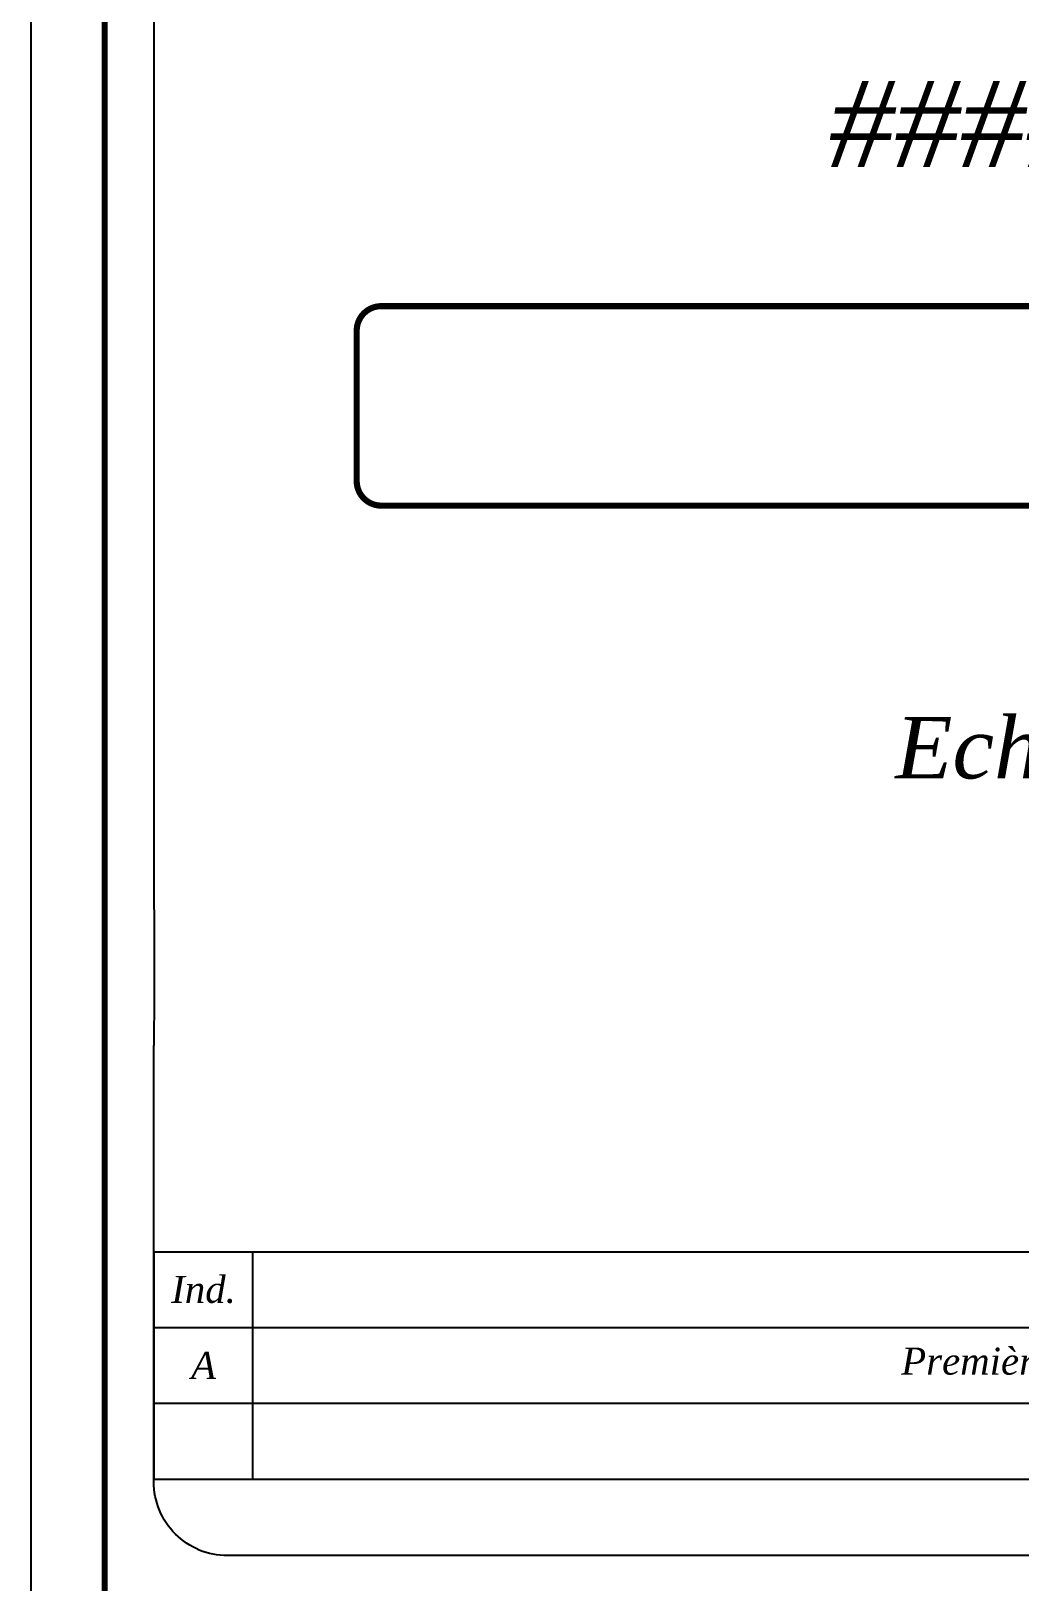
# Paper-space layout 'Layout1' of a CAD drawing. Extents: x -43 to 2298, y -18 to 768.
# Drawn here: x 327.8 to 408.2, y 444.1 to 570.3 of the extents above; entities that cross this region are included whole.
import ezdxf
from ezdxf.enums import TextEntityAlignment as Align

# ---------------------------------------------------------------- set-up
doc = ezdxf.new("R2010")
doc.units = 0
doc.header["$LTSCALE"] = 2
doc.layers.add('CARTOUCHE', color=7, linetype='Continuous')
doc.styles.add('CARTOUCHE', font='timesi.ttf', dxfattribs={"height": 1})

# ---------------------------------------------------------------- blocks, each defined once
blk = doc.blocks.new('*T12')
at = {"layer": 'CARTOUCHE', "color": 0, "linetype": 'ByBlock', "lineweight": -2}
for p, q in [((0, 18.5), (189.87, 18.5)), ((0, 0), (0, 18.5)), ((8.05, 0), (8.05, 18.5)), ((150.83, 0), (150.83, 18.5)), ((170.56, 0), (170.56, 18.5)), ((180.13, 0), (180.13, 18.5)), ((189.87, 0), (189.87, 18.5)), ((0, 12.33), (189.87, 12.33)), ((0, 6.17), (189.87, 6.17)), ((0, 0), (189.87, 0))]:
    blk.add_line(p, q, dxfattribs=at)
at = {"layer": 'CARTOUCHE', "color": 0, "char_height": 2.2, "attachment_point": 5, "style": 'CARTOUCHE'}
for s, insert, width in [('Ind.', (4.03, 15.42), 7.9303), ('Objet', (79.44, 15.42), 142.6633), ('Date terrain', (160.7, 15.42), 19.6051), ('Dess.', (175.35, 15.42), 9.4537), ('Resp.', (185, 15.42), 9.6222), ('A', (4.03, 9.25), 7.9303), ('Première diffusion du profil', (79.44, 9.25), 142.6633), ('01/01/2017', (160.7, 9.25), 19.6051), ('JL', (175.35, 9.25), 9.4537), ('DL', (185, 9.25), 9.6222)]:
    blk.add_mtext(s, dxfattribs=dict(at, insert=insert, width=width))

psp = doc.layouts.get("Layout1")

# ---------------------------------------------------------------- linework, layer by layer
at = {"layer": 'CARTOUCHE'}
psp.add_lwpolyline([(327.78, 656.44), (537.78, 656.44), (537.78, 359.44), (327.78, 359.44), (327.78, 656.44)], dxfattribs=at)
psp.add_lwpolyline([(327.78, 656.44), (537.78, 656.44), (537.78, 359.44), (327.78, 359.44), (327.78, 656.44)], dxfattribs=at)
at = {"layer": 'CARTOUCHE', "const_width": 0.5}
for points in [[(339.78, 650.44), (525.78, 650.44, -0.414214), (531.78, 644.44), (531.78, 371.44, -0.414214), (525.78, 365.44), (339.78, 365.44, -0.414214), (333.78, 371.44), (333.78, 644.44, -0.414214)], [(434.89, 547.93), (509.25, 547.93, -0.414214), (511.25, 545.93), (511.25, 533.69, -0.414214), (509.25, 531.69), (434.89, 531.69), (356.3, 531.69, -0.414214), (354.3, 533.69), (354.3, 545.93, -0.414214), (356.3, 547.93)]]:
    psp.add_lwpolyline(points, format="xyb", close=True, dxfattribs=at)
at = {"layer": 'CARTOUCHE', "flags": 128}
for points in [[(527.78, 488.38), (527.78, 507.94), (527.78, 640.04, 0.414214), (521.78, 646.04), (343.78, 646.04, 0.414214), (337.78, 640.04), (337.78, 507.94), (337.78, 500.85, -0.004587), (337.78, 487.73, 0.009813)], [(521.78, 446.21), (400.23, 446.21), (343.78, 446.21, -0.414214), (337.78, 452.21), (337.78, 487.73)]]:
    psp.add_lwpolyline(points, format="xyb", dxfattribs=at)

# ---------------------------------------------------------------- block references
psp.add_blockref('*T12', (337.8, 452.44))

# ---------------------------------------------------------------- texts
at = {"layer": 'CARTOUCHE', "style": 'CARTOUCHE', "width": 1.01}
for s, height, p in [('###############', 7, (432.78, 562.75)), ('Echelle : 1/ $(FIX,??) ', 5, (432.78, 511.98))]:
    psp.add_text(s, height=height, rotation=360, dxfattribs=at).set_placement(p, align=Align.MIDDLE_CENTER)

doc.saveas('drawing.dxf')
